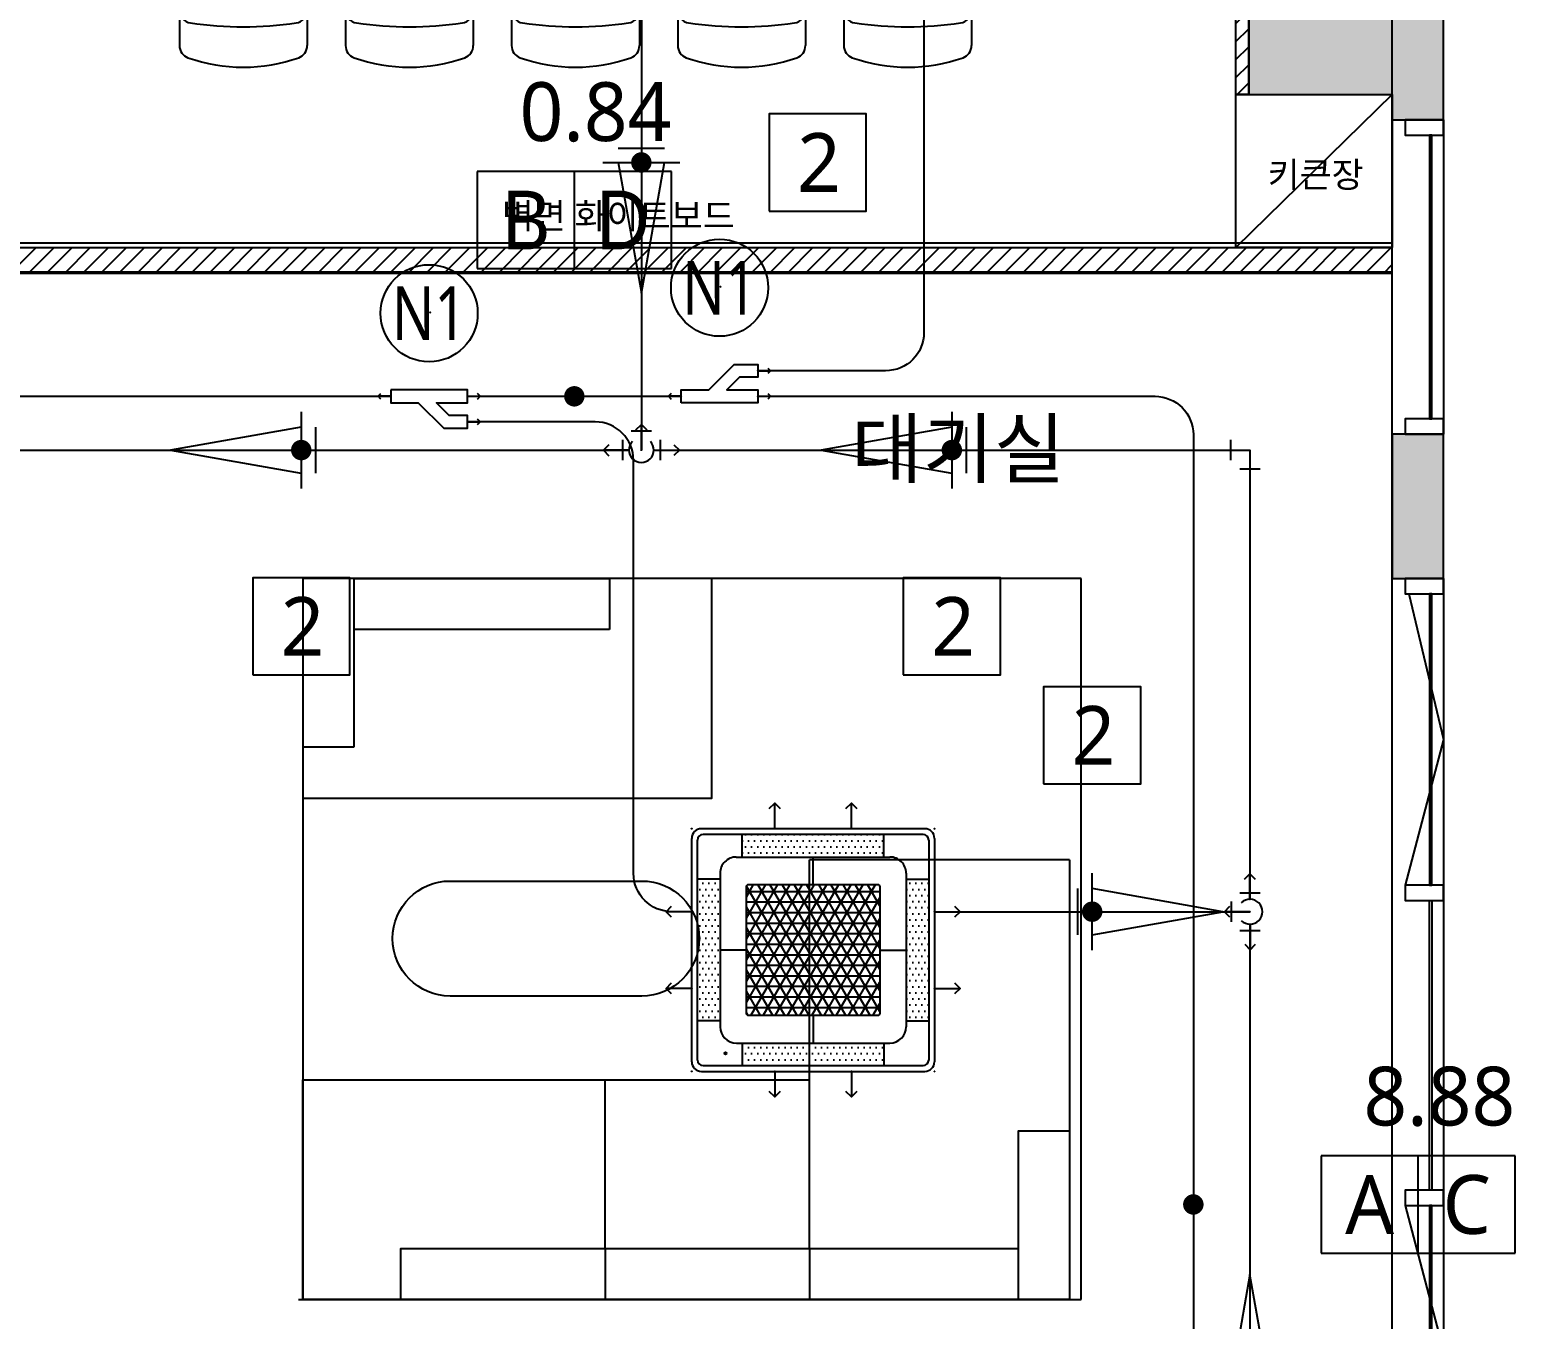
# Model space of a CAD drawing. Extents: x 11551484 to 2613213153046, y -2602833546311 to 14142.
# Drawn here: x 23029554 to 23035368, y -28525795 to -28520749 of the extents above; entities that cross this region are included whole.
import ezdxf
from ezdxf.enums import TextEntityAlignment as Align

# ---------------------------------------------------------------- set-up
doc = ezdxf.new("R2010")
doc.units = 0
doc.header["$LTSCALE"] = 1000
doc.header["$MEASUREMENT"] = 0
doc.header["$PDMODE"] = 35
doc.linetypes.add('DH-HID2', pattern=[1.2000000000000002, 0.8, -0.4])
doc.layers.get('0').update_dxf_attribs({"linetype": 'CONTINUOUS'})
for name, color, linetype in [('03-TEXT', 3, 'CONTINUOUS'), ('2CONTINUOUS', 2, 'CONTINUOUS'), ('3 가구-붙박이', 6, 'CONTINUOUS'), ('3.기호.계단선', 30, 'CONTINUOUS'), ('8.패턴선', 8, 'CONTINUOUS'), ('C-WIN', 4, 'CONTINUOUS'), ('DVM_DRAIN', 5, 'CONTINUOUS'), ('DVM_DRAIN_MARK', 7, 'CONTINUOUS'), ('DVM_INDOOR', 7, 'CONTINUOUS'), ('DVM_JOINT', 6, 'CONTINUOUS'), ('DVM_PIPE', 3, 'CONTINUOUS'), ('DVM_PIPE_MARK', 2, 'CONTINUOUS'), ('DVM_PIPE_MARK_LEN', 7, 'CONTINUOUS'), ('DVM_ROOM', 2, 'CONTINUOUS'), ('DVM_UNIT_BP', 7, 'CONTINUOUS'), ('DVM_UNIT_DP', 4, 'CONTINUOUS'), ('DVM_UNIT_LP', 3, 'CONTINUOUS'), ('FU-FURM', 251, 'DH-HID2'), ('PUB_HATCH', 8, 'CONTINUOUS'), ('wall', 3, 'CONTINUOUS')]:
    doc.layers.add(name, color=color, linetype=linetype)
doc.layers.add('DVM_PMAT_MARK', color=6, linetype='CONTINUOUS', lineweight=25)
doc.styles.add('DVM_DEFAULT', font='malgun.ttf')
doc.styles.add('맑은 고딕', font='malgun.ttf')
doc.linetypes.add('BATTING', pattern='A,0.00254,-2.54,[134,ltypeshp.shx,S=2.54,R=0,X=-2.54,Y=0],-5.08,[134,ltypeshp.shx,S=2.54,R=180,X=2.54,Y=0],-2.54', length=10.16254)

# ---------------------------------------------------------------- blocks, each defined once
blk = doc.blocks.new('flooor')
at = {"layer": '8.패턴선', "ltscale": 30}
h = blk.add_hatch(color=256, dxfattribs=at)
h.dxf.hatch_style = 1
h.paths.add_polyline_path([(11507656.7974163, -14172891.8045588), (11491856.7974163, -14172891.8045588), (11491856.7974163, -14188496.8045588), (11492056.79741629, -14188496.8045588), (11492056.7974163, -14187881.8045588), (11492216.7974163, -14187881.8045588), (11492216.7974163, -14187096.8045588), (11492056.7974163, -14187096.8045588), (11492056.7974163, -14177741.8045588), (11494956.7974163, -14177741.8045588), (11494956.7974163, -14177541.8045588), (11492056.7974163, -14177541.8045588), (11492056.7974163, -14173091.8045588), (11494756.7974163, -14173091.8045588), (11494756.79741629, -14176541.8045588), (11494956.79741629, -14176541.8045588), (11494956.7974163, -14173091.8045588), (11500056.79741629, -14173091.8045588), (11500056.7974163, -14176141.8045588), (11500256.7974163, -14176141.8045588), (11500256.79741629, -14173091.8045588), (11503456.79741629, -14173091.8045588), (11503456.7974163, -14176141.8045588), (11503656.7974163, -14176141.8045588), (11503656.7974163, -14175391.8045588), (11504256.7974163, -14175391.80455879), (11504256.7974163, -14175302.32121792), (11504246.7974163, -14175302.32121792), (11504246.7974163, -14175262.32121792), (11504256.7974163, -14175191.8045588), (11503656.79741629, -14175191.8045588), (11503656.7974163, -14173091.8045588), (11505856.7974163, -14173091.8045588), (11505856.7974163, -14175191.8045588), (11505256.7974163, -14175191.8045588), (11505256.7974163, -14175262.32121792), (11505266.7974163, -14175262.32121792), (11505266.7974163, -14175316.8045588), (11505256.7974163, -14175316.8045588), (11505256.7974163, -14175391.8045588), (11506056.79741629, -14175391.8045588), (11506056.7974163, -14174896.8045588), (11509204.79741629, -14174896.8045588), (11509204.79741629, -14174491.8045588), (11506056.7974163, -14174491.8045588), (11506056.7974163, -14173091.8045588), (11507656.7974163, -14173091.8045588)])
h.paths.add_polyline_path([(11499856.7974163, -14177741.8045588), (11504356.7974163, -14177741.8045588), (11504356.7974163, -14177541.8045588), (11499106.7974163, -14177541.8045588), (11499106.7974163, -14177566.8045588), (11499106.7974163, -14177716.8045588), (11499106.7974163, -14177741.8045588), (11499106.7974163, -14177991.8045588), (11499856.7974163, -14177991.8045588)], flags=17)
h.paths.add_polyline_path([(11506136.79741629, -14177541.8045588), (11505856.79741629, -14177541.8045588), (11505356.7974163, -14177541.8045588), (11505356.7974163, -14177741.8045588), (11505356.7974163, -14178051.8045588), (11506136.79741629, -14178051.8045588)], flags=17)
h.paths.add_polyline_path([(11512534.7974163, -14172891.8045588), (11511656.7974163, -14172891.8045588), (11511656.7974163, -14173091.8045588), (11511656.7974163, -14173691.8045588), (11512334.7974163, -14173691.8045588), (11512334.7974163, -14174491.8045588), (11511854.79741629, -14174491.8045588), (11511854.79741629, -14174791.8045588), (11512334.7974163, -14174791.8045588), (11512334.7974163, -14174791.8045588), (11512534.7974163, -14174791.8045588)])
h.paths.add_polyline_path([(11512534.7974163, -14175641.8045588), (11512384.79741628, -14175641.8045588), (11512334.7974163, -14175641.8045588), (11512334.79741629, -14176391.8045588), (11512534.7974163, -14176391.8045588)])
h.paths.add_polyline_path([(11512534.7974163, -14176941.8045588), (11512384.7974163, -14176941.8045588), (11512334.79741629, -14176941.8045588), (11512334.7974163, -14177100.8045588), (11511772.7974163, -14177100.8045588), (11511772.7974163, -14177941.8045588), (11512334.7974163, -14177941.8045588), (11512334.7974163, -14178041.8045588), (11512534.7974163, -14178041.8045588)])
h.paths.add_polyline_path([(11512534.7974163, -14179271.8045588), (11512384.7974163, -14179271.8045588), (11512334.7974163, -14179271.8045588), (11512334.7974163, -14179836.8045588), (11512534.7974163, -14179836.8045588)])
h.paths.add_polyline_path([(11512256.7974163, -14184446.8045588), (11511656.7974163, -14184446.8045588), (11511656.7974163, -14185146.8045588), (11512256.7974163, -14185146.8045588)])
h.paths.add_polyline_path([(11507213.7974163, -14187066.8045588), (11506733.7974163, -14187066.8045588), (11506733.7974163, -14187846.8045588), (11507213.7974163, -14187846.8045588)], flags=17)
h.paths.add_polyline_path([(11499706.7974163, -14186781.8045588), (11499221.7974163, -14186781.8045588), (11499221.7974163, -14187556.8045588), (11499706.7974163, -14187556.8045588)], flags=17)
at = {"ltscale": 30}
for points in [[(11512398.7974163, -14179896.8045588), (11512534.7974163, -14180466.8045588), (11512384.7974163, -14181036.8045588)], [(11512384.7974163, -14182289.8045588), (11512534.7974163, -14182859.8045588), (11512384.7974163, -14183429.8045588)]]:
    blk.add_lwpolyline(points, dxfattribs=at)
at = {"layer": '2CONTINUOUS', "ltscale": 30}
for p, q in [((11512534.7974163, -14178041.8045588), (11512534.7974163, -14176941.8045588)), ((11511772.7974163, -14177941.8045588), (11511772.7974163, -14177100.8045588)), ((11511772.7974163, -14177941.8045588), (11512334.7974163, -14177941.8045588)), ((11512334.7974163, -14178041.8045588), (11512334.7974163, -14177941.8045588)), ((11512334.7974163, -14178041.8045588), (11512534.7974163, -14178041.8045588))]:
    blk.add_line(p, q, dxfattribs=at)
blk.add_lwpolyline([(11512534.7974163, -14179271.8045588), (11512334.7974163, -14179271.8045588), (11512334.7974163, -14179836.8045588), (11512534.7974163, -14179836.8045588)], close=True, dxfattribs=at)
at = {"layer": 'C-WIN', "ltscale": 30}
for p, q in [((11512334.7974163, -14179271.8045588), (11512334.7974163, -14178041.8045588)), ((11512534.7974163, -14178041.8045588), (11512534.7974163, -14179271.8045588)), ((11512334.7974163, -14185255.38320256), (11512334.7974163, -14179836.8045588)), ((11512534.7974163, -14179836.8045588), (11512534.7974163, -14185338.22591504))]:
    blk.add_line(p, q, dxfattribs=at)
for points in [[(11512534.7974163, -14178101.8045588), (11512534.7974163, -14178041.8045588), (11512384.7974163, -14178041.8045588), (11512384.7974163, -14178101.8045588)], [(11512479.7974163, -14179211.8045588), (11512489.79741629, -14179211.8045588), (11512489.79741629, -14178101.8045588), (11512479.7974163, -14178101.8045588)], [(11512534.7974163, -14179271.8045588), (11512534.7974163, -14179211.8045588), (11512384.7974163, -14179211.8045588), (11512384.7974163, -14179271.8045588)], [(11512534.7974163, -14179896.8045588), (11512534.7974163, -14179836.8045588), (11512384.7974163, -14179836.8045588), (11512384.7974163, -14179896.8045588)], [(11512479.79741632, -14181036.8045588), (11512489.79741631, -14181036.8045588), (11512489.79741631, -14179896.8045588), (11512479.79741632, -14179896.8045588)], [(11512534.7974163, -14181096.8045588), (11512534.7974163, -14181036.8045588), (11512384.7974163, -14181036.8045588), (11512384.7974163, -14181096.8045588)], [(11512479.79741632, -14181096.8045588), (11512489.79741631, -14181096.8045588), (11512489.79741631, -14182229.8045588), (11512479.79741632, -14182229.8045588)], [(11512534.7974163, -14182289.8045588), (11512534.7974163, -14182229.8045588), (11512384.7974163, -14182229.8045588), (11512384.7974163, -14182289.8045588)], [(11512479.79741632, -14183429.8045588), (11512489.79741631, -14183429.8045588), (11512489.79741631, -14182289.8045588), (11512479.79741632, -14182289.8045588)]]:
    blk.add_lwpolyline(points, close=True, dxfattribs=at)
blk = doc.blocks.new('sadfdfd')
at = {"layer": 'PUB_HATCH'}
for p, q in [((11465892.1180581, -14222785.02035617), (11465892.1180581, -14222352.41054059)), ((11466392.11805861, -14222785.02035617), (11466392.11805861, -14222352.41054059)), ((11466542.1180581, -14222785.02035617), (11466542.1180581, -14222352.41054059)), ((11467042.11805861, -14222785.02035617), (11467042.11805861, -14222352.41054059)), ((11467192.1180581, -14222785.02035617), (11467192.1180581, -14222352.41054059)), ((11467692.11805861, -14222785.02035617), (11467692.11805861, -14222352.41054059)), ((11467842.11805861, -14222785.02035617), (11467842.11805861, -14222352.41054059)), ((11468342.11805912, -14222785.02035617), (11468342.11805912, -14222352.41054059)), ((11468492.1180581, -14222785.02035617), (11468492.1180581, -14222352.41054059)), ((11468992.11805861, -14222785.02035617), (11468992.11805861, -14222352.41054059)), ((11465842.1180581, -14222748.84596582), (11465842.1180581, -14222490.67103066)), ((11465892.1180581, -14222490.67103066), (11465842.1180581, -14222490.67103066)), ((11465892.1180581, -14222490.67103066), (11465842.1180581, -14222490.67103066)), ((11465892.1180581, -14222504.85851016), (11465869.98809329, -14222504.85851016)), ((11465869.98809329, -14222504.85851016), (11465869.98809329, -14222653.2366196)), ((11465892.1180581, -14222504.85851016), (11465869.98809329, -14222504.85851016)), ((11466392.11805856, -14222785.02035617), (11466392.11805856, -14222490.67103066)), ((11466392.11805856, -14222490.67103066), (11466442.11805861, -14222490.67103066)), ((11466392.11805856, -14222504.85851016), (11466416.56834508, -14222504.85851016)), ((11466416.56834508, -14222504.85851016), (11466416.56834508, -14222653.23661959)), ((11466442.11805861, -14222748.84596582), (11466442.11805861, -14222490.67103066)), ((11466492.1180581, -14222748.84596582), (11466492.1180581, -14222490.67103066)), ((11466542.1180581, -14222490.67103066), (11466492.1180581, -14222490.67103066)), ((11466542.1180581, -14222490.67103066), (11466492.1180581, -14222490.67103066)), ((11466542.1180581, -14222504.85851016), (11466519.98809329, -14222504.85851016)), ((11466519.98809329, -14222504.85851016), (11466519.98809329, -14222653.2366196)), ((11466542.1180581, -14222504.85851016), (11466519.98809329, -14222504.85851016)), ((11467042.11805856, -14222785.02035617), (11467042.11805856, -14222490.67103066)), ((11467042.11805856, -14222490.67103066), (11467092.11805861, -14222490.67103066)), ((11467042.11805856, -14222504.85851016), (11467066.56834508, -14222504.85851016)), ((11467066.56834508, -14222504.85851016), (11467066.56834508, -14222653.23661959)), ((11467092.11805861, -14222748.84596582), (11467092.11805861, -14222490.67103066)), ((11467142.1180581, -14222748.84596582), (11467142.1180581, -14222490.67103066)), ((11467192.1180581, -14222490.67103066), (11467142.1180581, -14222490.67103066)), ((11467192.1180581, -14222490.67103066), (11467142.1180581, -14222490.67103066)), ((11467192.1180581, -14222504.85851016), (11467169.98809329, -14222504.85851016)), ((11467169.98809329, -14222504.85851016), (11467169.98809329, -14222653.2366196)), ((11467192.1180581, -14222504.85851016), (11467169.98809329, -14222504.85851016)), ((11467692.11805856, -14222785.02035617), (11467692.11805856, -14222490.67103066)), ((11467692.11805856, -14222490.67103066), (11467742.11805861, -14222490.67103066)), ((11467692.11805856, -14222504.85851016), (11467716.56834508, -14222504.85851016)), ((11467716.56834508, -14222504.85851016), (11467716.56834508, -14222653.23661959)), ((11467742.11805861, -14222748.84596582), (11467742.11805861, -14222490.67103066)), ((11467792.11805861, -14222748.84596582), (11467792.11805861, -14222490.67103066)), ((11467842.11805861, -14222490.67103066), (11467792.11805861, -14222490.67103066)), ((11467842.11805861, -14222490.67103066), (11467792.11805861, -14222490.67103066)), ((11467842.11805861, -14222504.85851016), (11467819.9880938, -14222504.85851016)), ((11467819.9880938, -14222504.85851016), (11467819.9880938, -14222653.2366196)), ((11467842.11805861, -14222504.85851016), (11467819.9880938, -14222504.85851016)), ((11468342.11805907, -14222785.02035617), (11468342.11805907, -14222490.67103066)), ((11468342.11805907, -14222490.67103066), (11468392.11805912, -14222490.67103066)), ((11468342.11805907, -14222504.85851016), (11468366.56834559, -14222504.85851016)), ((11468366.56834559, -14222504.85851016), (11468366.56834559, -14222653.23661959)), ((11468392.11805912, -14222748.84596582), (11468392.11805912, -14222490.67103066)), ((11468442.1180581, -14222748.84596582), (11468442.1180581, -14222490.67103066)), ((11468492.1180581, -14222490.67103066), (11468442.1180581, -14222490.67103066)), ((11468492.1180581, -14222490.67103066), (11468442.1180581, -14222490.67103066)), ((11468492.1180581, -14222504.85851016), (11468469.98809329, -14222504.85851016)), ((11468469.98809329, -14222504.85851016), (11468469.98809329, -14222653.2366196)), ((11468492.1180581, -14222504.85851016), (11468469.98809329, -14222504.85851016)), ((11468992.11805856, -14222785.02035617), (11468992.11805856, -14222490.67103066)), ((11468992.11805856, -14222490.67103066), (11469042.11805861, -14222490.67103066)), ((11468992.11805856, -14222504.85851016), (11469016.56834508, -14222504.85851016)), ((11469016.56834508, -14222504.85851016), (11469016.56834508, -14222653.23661959)), ((11469042.11805861, -14222748.84596582), (11469042.11805861, -14222490.67103066)), ((11465869.98809329, -14222653.2366196), (11465892.1180581, -14222653.2366196)), ((11466416.56834508, -14222653.23661959), (11466392.11805856, -14222653.23661959)), ((11466519.98809329, -14222653.2366196), (11466542.1180581, -14222653.2366196)), ((11467066.56834508, -14222653.23661959), (11467042.11805856, -14222653.23661959)), ((11467169.98809329, -14222653.2366196), (11467192.1180581, -14222653.2366196)), ((11467716.56834508, -14222653.23661959), (11467692.11805856, -14222653.23661959)), ((11467819.9880938, -14222653.2366196), (11467842.11805861, -14222653.2366196)), ((11468366.56834559, -14222653.23661959), (11468342.11805907, -14222653.23661959)), ((11468469.98809329, -14222653.2366196), (11468492.1180581, -14222653.2366196)), ((11469016.56834508, -14222653.23661959), (11468992.11805856, -14222653.23661959)), ((11465842.1180581, -14222748.84596582), (11465892.1180581, -14222748.84596582)), ((11465857.1180579, -14222748.84596582), (11465857.1180579, -14222785.02035617)), ((11465877.11805805, -14222748.84596582), (11465877.11805805, -14222785.02035617)), ((11466442.11805861, -14222748.84596582), (11466392.11805856, -14222748.84596582)), ((11466407.11805859, -14222748.84596582), (11466407.11805858, -14222785.02035617)), ((11466427.1180586, -14222748.84596582), (11466427.1180586, -14222785.02035617)), ((11466492.1180581, -14222748.84596582), (11466542.1180581, -14222748.84596582)), ((11466507.1180579, -14222748.84596582), (11466507.1180579, -14222785.02035617)), ((11466527.11805805, -14222748.84596582), (11466527.11805805, -14222785.02035617)), ((11467092.11805861, -14222748.84596582), (11467042.11805856, -14222748.84596582)), ((11467057.11805859, -14222748.84596582), (11467057.11805858, -14222785.02035617)), ((11467077.1180586, -14222748.84596582), (11467077.1180586, -14222785.02035617)), ((11467142.1180581, -14222748.84596582), (11467192.1180581, -14222748.84596582)), ((11467157.1180579, -14222748.84596582), (11467157.1180579, -14222785.02035617)), ((11467177.11805805, -14222748.84596582), (11467177.11805805, -14222785.02035617)), ((11467742.11805861, -14222748.84596582), (11467692.11805856, -14222748.84596582)), ((11467707.11805859, -14222748.84596582), (11467707.11805858, -14222785.02035617)), ((11467727.1180586, -14222748.84596582), (11467727.1180586, -14222785.02035617)), ((11467792.11805861, -14222748.84596582), (11467842.11805861, -14222748.84596582)), ((11467807.11805841, -14222748.84596582), (11467807.11805841, -14222785.02035617)), ((11467827.11805856, -14222748.84596582), (11467827.11805856, -14222785.02035617)), ((11468392.11805912, -14222748.84596582), (11468342.11805907, -14222748.84596582)), ((11468357.11805909, -14222748.84596582), (11468357.11805909, -14222785.02035617)), ((11468377.1180591, -14222748.84596582), (11468377.1180591, -14222785.02035617)), ((11468442.1180581, -14222748.84596582), (11468492.1180581, -14222748.84596582)), ((11468457.1180579, -14222748.84596582), (11468457.1180579, -14222785.02035617)), ((11468477.11805805, -14222748.84596582), (11468477.11805805, -14222785.02035617)), ((11469042.11805861, -14222748.84596582), (11468992.11805856, -14222748.84596582)), ((11469007.11805859, -14222748.84596582), (11469007.11805858, -14222785.02035617)), ((11469027.1180586, -14222748.84596582), (11469027.1180586, -14222785.02035617)), ((11465857.1180579, -14223621.19474652), (11465857.1180579, -14223585.02035617)), ((11465877.11805805, -14223621.19474652), (11465877.11805805, -14223585.02035617)), ((11465892.1180581, -14223585.02035617), (11465892.1180581, -14224017.63017175)), ((11466392.11805856, -14223585.02035617), (11466392.11805856, -14223879.36968168)), ((11466392.11805861, -14223585.02035617), (11466392.11805861, -14224017.63017175)), ((11466407.11805859, -14223621.19474652), (11466407.11805858, -14223585.02035617)), ((11466427.1180586, -14223621.19474652), (11466427.1180586, -14223585.02035617)), ((11466507.1180579, -14223621.19474652), (11466507.1180579, -14223585.02035617)), ((11466527.11805805, -14223621.19474652), (11466527.11805805, -14223585.02035617)), ((11466542.1180581, -14223585.02035617), (11466542.1180581, -14224017.63017175)), ((11467042.11805856, -14223585.02035617), (11467042.11805856, -14223879.36968168)), ((11467042.11805861, -14223585.02035617), (11467042.11805861, -14224017.63017175)), ((11467057.11805859, -14223621.19474652), (11467057.11805858, -14223585.02035617)), ((11467077.1180586, -14223621.19474652), (11467077.1180586, -14223585.02035617)), ((11467157.1180579, -14223621.19474652), (11467157.1180579, -14223585.02035617)), ((11467177.11805805, -14223621.19474652), (11467177.11805805, -14223585.02035617)), ((11467192.1180581, -14223585.02035617), (11467192.1180581, -14224017.63017175)), ((11467692.11805856, -14223585.02035617), (11467692.11805856, -14223879.36968168)), ((11467692.11805861, -14223585.02035617), (11467692.11805861, -14224017.63017175)), ((11467707.11805859, -14223621.19474652), (11467707.11805858, -14223585.02035617)), ((11467727.1180586, -14223621.19474652), (11467727.1180586, -14223585.02035617)), ((11467807.11805841, -14223621.19474652), (11467807.11805841, -14223585.02035617)), ((11467827.11805856, -14223621.19474652), (11467827.11805856, -14223585.02035617)), ((11467842.11805861, -14223585.02035617), (11467842.11805861, -14224017.63017175)), ((11468342.11805907, -14223585.02035617), (11468342.11805907, -14223879.36968168)), ((11468342.11805912, -14223585.02035617), (11468342.11805912, -14224017.63017175)), ((11468357.11805909, -14223621.19474652), (11468357.11805909, -14223585.02035617)), ((11468377.1180591, -14223621.19474652), (11468377.1180591, -14223585.02035617)), ((11468457.1180579, -14223621.19474652), (11468457.1180579, -14223585.02035617)), ((11468477.11805805, -14223621.19474652), (11468477.11805805, -14223585.02035617)), ((11468492.1180581, -14223585.02035617), (11468492.1180581, -14224017.63017175)), ((11468992.11805856, -14223585.02035617), (11468992.11805856, -14223879.36968168)), ((11468992.11805861, -14223585.02035617), (11468992.11805861, -14224017.63017175)), ((11469007.11805859, -14223621.19474652), (11469007.11805858, -14223585.02035617)), ((11469027.1180586, -14223621.19474652), (11469027.1180586, -14223585.02035617)), ((11465842.1180581, -14223621.19474652), (11465842.1180581, -14223879.36968168)), ((11465842.1180581, -14223621.19474652), (11465892.1180581, -14223621.19474652)), ((11466442.11805861, -14223621.19474652), (11466392.11805856, -14223621.19474652)), ((11466442.11805861, -14223621.19474652), (11466442.11805861, -14223879.36968168)), ((11466492.1180581, -14223621.19474652), (11466492.1180581, -14223879.36968168)), ((11466492.1180581, -14223621.19474652), (11466542.1180581, -14223621.19474652)), ((11467092.11805861, -14223621.19474652), (11467042.11805856, -14223621.19474652)), ((11467092.11805861, -14223621.19474652), (11467092.11805861, -14223879.36968168)), ((11467142.1180581, -14223621.19474652), (11467142.1180581, -14223879.36968168)), ((11467142.1180581, -14223621.19474652), (11467192.1180581, -14223621.19474652)), ((11467742.11805861, -14223621.19474652), (11467692.11805856, -14223621.19474652)), ((11467742.11805861, -14223621.19474652), (11467742.11805861, -14223879.36968168)), ((11467792.11805861, -14223621.19474652), (11467792.11805861, -14223879.36968168)), ((11467792.11805861, -14223621.19474652), (11467842.11805861, -14223621.19474652)), ((11468392.11805912, -14223621.19474652), (11468342.11805907, -14223621.19474652)), ((11468392.11805912, -14223621.19474652), (11468392.11805912, -14223879.36968168)), ((11468442.1180581, -14223621.19474652), (11468442.1180581, -14223879.36968168)), ((11468442.1180581, -14223621.19474652), (11468492.1180581, -14223621.19474652)), ((11469042.11805861, -14223621.19474652), (11468992.11805856, -14223621.19474652)), ((11469042.11805861, -14223621.19474652), (11469042.11805861, -14223879.36968168)), ((11465869.98809329, -14223716.80409275), (11465892.1180581, -14223716.80409275)), ((11465869.98809329, -14223865.18220219), (11465869.98809329, -14223716.80409275)), ((11466416.56834508, -14223716.80409275), (11466392.11805856, -14223716.80409275)), ((11466416.56834508, -14223865.18220219), (11466416.56834508, -14223716.80409275)), ((11466519.98809329, -14223716.80409275), (11466542.1180581, -14223716.80409275)), ((11466519.98809329, -14223865.18220219), (11466519.98809329, -14223716.80409275)), ((11467066.56834508, -14223716.80409275), (11467042.11805856, -14223716.80409275)), ((11467066.56834508, -14223865.18220219), (11467066.56834508, -14223716.80409275)), ((11467169.98809329, -14223716.80409275), (11467192.1180581, -14223716.80409275)), ((11467169.98809329, -14223865.18220219), (11467169.98809329, -14223716.80409275)), ((11467716.56834508, -14223716.80409275), (11467692.11805856, -14223716.80409275)), ((11467716.56834508, -14223865.18220219), (11467716.56834508, -14223716.80409275)), ((11467819.9880938, -14223716.80409275), (11467842.11805861, -14223716.80409275)), ((11467819.9880938, -14223865.18220219), (11467819.9880938, -14223716.80409275)), ((11468366.56834559, -14223716.80409275), (11468342.11805907, -14223716.80409275)), ((11468366.56834559, -14223865.18220219), (11468366.56834559, -14223716.80409275)), ((11468469.98809329, -14223716.80409275), (11468492.1180581, -14223716.80409275)), ((11468469.98809329, -14223865.18220219), (11468469.98809329, -14223716.80409275)), ((11469016.56834508, -14223716.80409275), (11468992.11805856, -14223716.80409275)), ((11469016.56834508, -14223865.18220219), (11469016.56834508, -14223716.80409275)), ((11465892.1180581, -14223865.18220219), (11465869.98809329, -14223865.18220219)), ((11465892.1180581, -14223865.18220219), (11465869.98809329, -14223865.18220219)), ((11466392.11805856, -14223865.18220219), (11466416.56834508, -14223865.18220219)), ((11466542.1180581, -14223865.18220219), (11466519.98809329, -14223865.18220219)), ((11466542.1180581, -14223865.18220219), (11466519.98809329, -14223865.18220219)), ((11467042.11805856, -14223865.18220219), (11467066.56834508, -14223865.18220219)), ((11467192.1180581, -14223865.18220219), (11467169.98809329, -14223865.18220219)), ((11467192.1180581, -14223865.18220219), (11467169.98809329, -14223865.18220219)), ((11467692.11805856, -14223865.18220219), (11467716.56834508, -14223865.18220219)), ((11467842.11805861, -14223865.18220219), (11467819.9880938, -14223865.18220219)), ((11467842.11805861, -14223865.18220219), (11467819.9880938, -14223865.18220219)), ((11468342.11805907, -14223865.18220219), (11468366.56834559, -14223865.18220219)), ((11468492.1180581, -14223865.18220219), (11468469.98809329, -14223865.18220219)), ((11468492.1180581, -14223865.18220219), (11468469.98809329, -14223865.18220219)), ((11468992.11805856, -14223865.18220219), (11469016.56834508, -14223865.18220219)), ((11465892.1180581, -14223879.36968168), (11465842.1180581, -14223879.36968168)), ((11465892.1180581, -14223879.36968168), (11465842.1180581, -14223879.36968168)), ((11466392.11805856, -14223879.36968168), (11466442.11805861, -14223879.36968168)), ((11466542.1180581, -14223879.36968168), (11466492.1180581, -14223879.36968168)), ((11466542.1180581, -14223879.36968168), (11466492.1180581, -14223879.36968168)), ((11467042.11805856, -14223879.36968168), (11467092.11805861, -14223879.36968168)), ((11467192.1180581, -14223879.36968168), (11467142.1180581, -14223879.36968168)), ((11467192.1180581, -14223879.36968168), (11467142.1180581, -14223879.36968168)), ((11467692.11805856, -14223879.36968168), (11467742.11805861, -14223879.36968168)), ((11467842.11805861, -14223879.36968168), (11467792.11805861, -14223879.36968168)), ((11467842.11805861, -14223879.36968168), (11467792.11805861, -14223879.36968168)), ((11468342.11805907, -14223879.36968168), (11468392.11805912, -14223879.36968168)), ((11468492.1180581, -14223879.36968168), (11468442.1180581, -14223879.36968168)), ((11468492.1180581, -14223879.36968168), (11468442.1180581, -14223879.36968168)), ((11468992.11805856, -14223879.36968168), (11469042.11805861, -14223879.36968168))]:
    blk.add_line(p, q, dxfattribs=at)
blk.add_lwpolyline([(11469132.31922884, -14222785.02035617), (11465757.31922884, -14222785.02035617), (11465757.31922884, -14223585.02035617), (11469132.31922884, -14223585.02035617)], close=True, dxfattribs=at)
for centre, radius, start, end in [((11465942.1180581, -14222352.41054059), 50.00000000004184, 109.4712206586598, 180), ((11466142.11805836, -14222918.09596599), 650.0000006642985, 70.52877938435935, 109.4712206156406), ((11466342.11805851, -14222352.41054059), 50.000000124449, 0, 70.52877938510656), ((11466592.1180581, -14222352.41054059), 50.00000000004184, 109.4712206586598, 180), ((11466792.11805836, -14222918.09596599), 650.0000006642985, 70.52877938435935, 109.4712206156406), ((11466992.11805851, -14222352.41054059), 50.000000124449, 0, 70.52877938510656), ((11467242.1180581, -14222352.41054059), 50.00000000004184, 109.4712206586598, 180), ((11467442.11805836, -14222918.09596599), 650.0000006642985, 70.52877938435935, 109.4712206156406), ((11467642.11805851, -14222352.41054059), 50.000000124449, 0, 70.52877938510656), ((11467892.11805861, -14222352.41054059), 50.00000000004184, 109.4712206586598, 180), ((11468092.11805887, -14222918.09596599), 650.0000006642985, 70.52877938435935, 109.4712206156406), ((11468292.11805902, -14222352.41054059), 50.000000124449, 0, 70.52877938510656), ((11468542.1180581, -14222352.41054059), 50.00000000004184, 109.4712206586598, 180), ((11468742.11805836, -14222918.09596599), 650.0000006642985, 70.52877938435935, 109.4712206156406), ((11468942.11805851, -14222352.41054059), 50.000000124449, 0, 70.52877938510656), ((11465942.1180581, -14222490.67103066), 50.00000000004184, 98.29868402328292, 180), ((11466142.11805836, -14223861.84165663), 1435.679936179952, 81.70131586897024, 98.29868413102976), ((11466342.11805851, -14222490.67103066), 49.99999997605968, 0, 81.70131586917563), ((11466592.1180581, -14222490.67103066), 50.00000000004184, 98.29868402328292, 180), ((11466792.11805836, -14223861.84165663), 1435.679936179952, 81.70131586897024, 98.29868413102976), ((11466992.11805851, -14222490.67103066), 49.99999997605968, 0, 81.70131586917563), ((11467242.1180581, -14222490.67103066), 50.00000000004184, 98.29868402328292, 180), ((11467442.11805836, -14223861.84165663), 1435.679936179952, 81.70131586897024, 98.29868413102976), ((11467642.11805851, -14222490.67103066), 49.99999997605968, 0, 81.70131586917563), ((11467892.11805861, -14222490.67103066), 50.00000000004184, 98.29868402328292, 180), ((11468092.11805887, -14223861.84165663), 1435.679936179952, 81.70131586897024, 98.29868413102976), ((11468292.11805902, -14222490.67103066), 49.99999997605968, 0, 81.70131586917563), ((11468542.1180581, -14222490.67103066), 50.00000000004184, 98.29868402328292, 180), ((11468742.11805836, -14223861.84165663), 1435.679936179952, 81.70131586897024, 98.29868413102976), ((11468942.11805851, -14222490.67103066), 49.99999997605968, 0, 81.70131586917563), ((11465942.1180581, -14223879.36968168), 50.00000000004184, 180, 261.7013159770252), ((11466142.11805836, -14222508.19905571), 1435.679936179952, 261.7013158689702, 278.2986841310297), ((11466342.11805851, -14223879.36968168), 49.99999997605968, 278.2986841305163, 0), ((11466592.1180581, -14223879.36968168), 50.00000000004184, 180, 261.7013159770252), ((11466792.11805836, -14222508.19905571), 1435.679936179952, 261.7013158689702, 278.2986841310297), ((11466992.11805851, -14223879.36968168), 49.99999997605968, 278.2986841305163, 0), ((11467242.1180581, -14223879.36968168), 50.00000000004184, 180, 261.7013159770252), ((11467442.11805836, -14222508.19905571), 1435.679936179952, 261.7013158689702, 278.2986841310297), ((11467642.11805851, -14223879.36968168), 49.99999997605968, 278.2986841305163, 0), ((11467892.11805861, -14223879.36968168), 50.00000000004184, 180, 261.7013159767171), ((11468092.11805887, -14222508.19905571), 1435.679936179952, 261.7013158689702, 278.2986841310297), ((11468292.11805902, -14223879.36968168), 49.99999997605968, 278.2986841308244, 0), ((11468542.1180581, -14223879.36968168), 50.00000000004184, 180, 261.7013159770252), ((11468742.11805836, -14222508.19905571), 1435.679936179952, 261.7013158689702, 278.2986841310297), ((11468942.11805851, -14223879.36968168), 49.99999997605968, 278.2986841305163, 0), ((11465942.1180581, -14224017.63017175), 50.00000000004184, 180, 250.5287793413402), ((11466342.11805851, -14224017.63017175), 50.000000124449, 289.4712206148934, 0), ((11466592.1180581, -14224017.63017175), 50.00000000004184, 180, 250.5287793413402), ((11466992.11805851, -14224017.63017175), 50.000000124449, 289.4712206148934, 0), ((11467242.1180581, -14224017.63017175), 50.00000000004184, 180, 250.5287793413402), ((11467642.11805851, -14224017.63017175), 50.000000124449, 289.4712206148934, 0), ((11467892.11805861, -14224017.63017175), 50.00000000004184, 180, 250.5287793413402), ((11468292.11805902, -14224017.63017175), 50.000000124449, 289.4712206148934, 0), ((11468542.1180581, -14224017.63017175), 50.00000000004184, 180, 250.5287793413402), ((11468942.11805851, -14224017.63017175), 50.000000124449, 289.4712206148934, 0), ((11466142.11805836, -14223451.94474635), 650.0000006642985, 250.5287793843594, 289.4712206156406), ((11466792.11805836, -14223451.94474635), 650.0000006642985, 250.5287793843594, 289.4712206156406), ((11467442.11805836, -14223451.94474635), 650.0000006642985, 250.5287793843594, 289.4712206156406), ((11468092.11805887, -14223451.94474635), 650.0000006642985, 250.5287793843594, 289.4712206156406), ((11468742.11805836, -14223451.94474635), 650.0000006642985, 250.5287793843594, 289.4712206156406)]:
    blk.add_arc(centre, radius, start, end, dxfattribs=at)
blk = doc.blocks.new('DVM_BACKGROUND')
at = {"layer": 'wall', "ltscale": 10}
h = blk.add_hatch(dxfattribs=at)
h.set_pattern_fill('_USER', color=256, scale=50, angle=45, pattern_type=0)
h.set_pattern_definition([(45, (-34694.73136349209, 110.657652541995), (-35.35533905932738, 35.35533905932738), [])])
h.paths.add_polyline_path([(11502567.33441697, -14246417.74242181), (11502617.33441697, -14246417.74242181), (11502617.33441697, -14248372.45241183), (11502567.33441697, -14248372.45241183)])
h = blk.add_hatch(dxfattribs=at)
h.set_pattern_fill('_USER', color=256, scale=50, angle=45, pattern_type=0)
h.set_pattern_definition([(45, (-34694.73136349209, 110.6576521303505), (-35.35533905932738, 35.35533905932738), [])])
h.paths.add_polyline_path([(11496901.33441697, -14249072.45241224), (11503179.33441697, -14249072.45241224), (11503179.33441697, -14248972.45241224), (11497001.33441697, -14248972.45241224), (11497001.33441697, -14247972.45241224), (11496901.33441697, -14247972.45241224), (11496901.33441697, -14248372.45241224)])
at = {"layer": '3 가구-붙박이', "ltscale": 30}
blk.add_line((11503179.33441697, -14248372.45241224), (11502567.33441697, -14248972.45241224), dxfattribs=at)
blk.add_lwpolyline([(11502567.33441697, -14248372.45241183), (11503179.33441697, -14248372.45241183), (11503179.33441697, -14248972.45241224), (11502567.33441697, -14248972.45241224)], close=True, dxfattribs=at)
at = {"layer": '3.기호.계단선', "linetype": 'BATTING', "ltscale": 10}
for p, q in [((11499115.78517096, -14250266.57130683), (11498915.78517096, -14250266.57130683)), ((11499115.78517096, -14250926.57130683), (11499115.78517096, -14250266.57130683)), ((11499115.78517096, -14250266.57130683), (11500115.78517096, -14250266.57130683)), ((11499115.78517096, -14250466.57130683), (11499115.78517096, -14250266.57130683)), ((11500115.78517096, -14250266.57130683), (11500115.78517096, -14250466.57130683)), ((11500115.78517096, -14250466.57130683), (11499115.78517096, -14250466.57130683)), ((11498915.78517096, -14250926.57130683), (11499115.78517096, -14250926.57130683)), ((11500898.78517096, -14252888.57130684), (11500898.78517096, -14251368.57130684)), ((11501915.78517096, -14251368.57130684), (11500898.78517096, -14251368.57130684)), ((11500098.78517096, -14252888.57130684), (11500098.78517096, -14252228.57130684))]:
    blk.add_line(p, q, dxfattribs=at)
blk.add_lwpolyline([(11498915.78517096, -14251126.57130683), (11500515.78517096, -14251126.57130683), (11500515.78517096, -14250266.57130683), (11498915.78517096, -14250266.57130683)], close=True, dxfattribs=at)
for points in [[(11501915.78517096, -14251368.57130684), (11501915.78517096, -14253088.57130684), (11498915.78517096, -14253088.57130684), (11498915.78517096, -14252228.57130684), (11500898.78517096, -14252228.57130684)], [(11501915.78517096, -14253088.57130684), (11501715.78517096, -14253088.57130684), (11501715.78517096, -14252428.57130684), (11501915.78517096, -14252428.57130684), (11501915.78517096, -14253088.57130684)], [(11498898.78517096, -14253088.57130684), (11499298.78517096, -14253088.57130684), (11499298.78517096, -14252888.57130684), (11500098.78517096, -14252888.57130684), (11500098.78517096, -14253088.57130684), (11499298.78517096, -14253088.57130684)], [(11500098.78517096, -14252888.57130684), (11500898.78517096, -14252888.57130684), (11500898.78517096, -14253088.57130684)], [(11500898.78517096, -14252888.57130684), (11501715.78517096, -14252888.57130684)]]:
    blk.add_lwpolyline(points, dxfattribs=at)
blk.add_lwpolyline([(11499491.96483679, -14251451.09868135), (11500241.96483679, -14251451.09868135, -0.414213562373095), (11500466.96483679, -14251676.09868135), (11500466.96483679, -14251676.09868135, -0.414213562373095), (11500241.96483679, -14251901.09868135), (11499491.96483679, -14251901.09868135, -0.414213562373095), (11499266.96483679, -14251676.09868135), (11499266.96483679, -14251676.09868135, -0.414213562373095)], format="xyb", close=True, dxfattribs=at)
at = {"layer": 'FU-FURM', "ltscale": 5}
blk.add_lwpolyline([(11498915.78517096, -14253088.57130684), (11501961.78517096, -14253088.57130684), (11501961.78517096, -14250266.57130683), (11498915.78517096, -14250266.57130683)], close=True, dxfattribs=at)
at = {"layer": 'wall', "ltscale": 10}
for p, q in [((11497001.33441697, -14248972.45241224), (11503179.33441697, -14248972.45241224)), ((11496901.33441697, -14249072.45241224), (11503179.33441697, -14249072.45241224)), ((11503229.33441697, -14251527.45241225), (11503229.33441697, -14251527.45241225))]:
    blk.add_line(p, q, dxfattribs=at)
blk.add_lwpolyline([(11502567.33441697, -14246417.74242181), (11502617.33441697, -14246417.74242181), (11502617.33441697, -14248372.45241183), (11502567.33441697, -14248372.45241183)], close=True, dxfattribs=at)
blk.add_blockref('flooor', (-9155.462999323383, -70430.64785344526))
blk.add_blockref('sadfdfd', (32540.53651063517, -24164.25072033517), dxfattribs=at)
at = {"layer": '03-TEXT', "color": 7, "style": '맑은 고딕'}
for s, p in [('키큰장', (11502690.85856137, -14248636.7267491)), ('벽면 화이트보드', (11499693.92123358, -14248798.40511036))]:
    blk.add_text(s, height=100, dxfattribs=at).set_placement(p, align=Align.TOP_LEFT)
at = {"layer": '03-TEXT', "style": '맑은 고딕'}
blk.add_text('대기실', height=222.2222222222222, dxfattribs=at).set_placement((11501062.44602494, -14249648.18679127), align=Align.TOP_LEFT)
blk = doc.blocks.new('DVM_DP_VEC')
at = {"layer": 'DVM_UNIT_DP', "color": 0}
blk.add_line((0, 0), (100, 0), dxfattribs=at)
blk.add_lwpolyline([(78.78679656440357, 21.21320343559637), (100, 0), (78.78679656440357, -21.21320343559637)], dxfattribs=at)
blk.add_point((0, 0), dxfattribs=at)
blk = doc.blocks.new('DVM_LP_VEC')
at = {"layer": 'DVM_UNIT_LP', "color": 0}
blk.add_line((0, 0), (100, 0), dxfattribs=at)
blk.add_lwpolyline([(78.78679656440357, 21.21320343559637), (100, 0), (78.78679656440357, -21.21320343559637)], dxfattribs=at)
blk.add_point((0, 0), dxfattribs=at)
blk = doc.blocks.new('DVM_ID_CST_WF4W_840X204X840_T')
at = {"layer": 'DVM_INDOOR'}
h = blk.add_hatch(dxfattribs=at)
h.set_pattern_fill('DOTS', color=0, scale=15)
h.set_pattern_definition([(0, (0, 0), (11.90625, 23.8125), [0, -23.8125])])
h.paths.add_polyline_path([(277.4875057097763, 451.6814269191617), (-277.3435554830898, 451.6814269191617), (-277.3435554830899, 363.3891185924401), (277.4875057097764, 363.3891185924401)])
h.paths.add_polyline_path([(-363.9913214610912, 276.7387997253788), (-452.2821236932634, 276.7387997253787), (-452.2821236932634, -278.0882596767043), (-363.9295776869899, -278.0882596767043)])
h.paths.add_polyline_path([(277.4834824804598, -364.7385785458554), (-277.3435554830899, -364.7385785458551), (-277.3435554830899, -453.030886872576), (277.4834824804598, -453.0308868725762)])
h.paths.add_polyline_path([(452.4260739199499, 276.7387997253787), (364.1981993359744, 276.7387997253787), (364.136378861799, -278.0882596767044), (452.4260739199499, -278.0882596767042)])
h = blk.add_hatch(dxfattribs=at)
h.set_pattern_fill('NET3', color=0, scale=13)
h.set_pattern_definition([(0, (0, 0), (0, 41.275), []), (59.99999999999999, (0, 0), (-35.7451985412027, 20.6375), []), (120, (0, 0), (-35.7451985412027, -20.63749999999999), [])])
h.paths.add_polyline_path([(261.2765116632472, 246.0862577089958, 0.4142135623730951), (251.2765116632471, 256.0862577089958), (-251.1365846658946, 256.0862577089959, 0.4142135623730951), (-261.1365846658946, 246.0862577089959), (-261.1365846658946, -247.4357176624109, 0.4142135623730951), (-251.1365846658946, -257.4357176624109), (251.2765116632472, -257.435717662411, 0.4142135623730951), (261.2765116632472, -247.435717662411)])
at = {"layer": 'DVM_INDOOR', "color": 0}
for p, q in [((437.070080349481, 474.3253868761433), (-436.9301533521289, 474.3253868761433)), ((-474.9301533521289, -437.6748468274689), (-474.9301533521289, 436.3253868761433)), ((-452.2821236932635, -431.0308868725761), (-452.2821236932635, 429.6814269191618)), ((430.42607391995, 451.6814269191617), (-430.2821236932635, 451.6814269191617)), ((-277.3435554830899, 363.3891185924401), (-277.3435554830899, 451.6814269191616)), ((277.4875057097764, 363.3891185924401), (277.4875057097764, 451.6814269191616)), ((452.4260739199499, 429.6814269191615), (452.4260739199499, -431.0308868725761)), ((475.070080349481, 436.3253868761435), (475.070080349481, -437.6748468274689)), ((-300.3938862155579, 363.3891185924401), (300.6007672759707, 363.3891185924401)), ((0.06996349867620211, 256.0862577089958), (0.1034405297400554, 363.3891185924401)), ((-363.9938858217375, 299.782040884275), (-363.9270117510618, -301.1456562540202)), ((364.2007668811713, 299.7820320921216), (364.1338097374042, -301.1456650461736)), ((-363.9913214610911, 276.7387997253788), (-452.2821236932635, 276.7387997253787)), ((364.1981993359744, 276.7387997253787), (452.4260739199498, 276.7387997253787)), ((-261.1365846658946, -0.6747299767075106), (-363.9604483006401, -0.6861727016087036)), ((261.2765116632472, -0.6747299767075674), (364.1672878214898, -0.6861943717160437)), ((-363.9295776869899, -278.0882596767043), (-452.2821236932635, -278.0882596767043)), ((0.06996349867628737, -257.435717662411), (0.06996349867628737, -364.7385785458553)), ((364.136378861799, -278.0882596767043), (452.4260739199498, -278.0882596767042)), ((-300.3270121448822, -364.7385785458553), (300.5338101322037, -364.7385785458553)), ((-277.3435554830899, -364.7385785458553), (-277.3435554830899, -453.0308868725761)), ((277.4834824804598, -364.7385785458553), (277.4834824804598, -453.030886872576)), ((-430.2821236932634, -453.0308868725761), (430.4260739199499, -453.0308868725761)), ((-436.9301533521287, -475.6748468274688), (437.070080349481, -475.6748468274688))]:
    blk.add_line(p, q, dxfattribs=at)
blk.add_lwpolyline([(-251.1365846658946, 256.0862577089959), (251.276511663247, 256.0862577089958, -0.414213562373095), (261.2765116632472, 246.0862577089958), (261.2765116632472, -247.435717662411, -0.414213562373095), (251.2765116632472, -257.435717662411), (-251.1365846658946, -257.4357176624109, -0.414213562373095), (-261.1365846658946, -247.4357176624109), (-261.1365846658946, 246.0862577089959, -0.414213562373095)], format="xyb", close=True, dxfattribs=at)
blk.add_circle((-342.5198852014717, -404.9323154055801), 4.242817642283626, dxfattribs=at)
for centre, radius, start, end in [((-436.9301533521289, 436.3253868761433), 38, 90, 180), ((437.070080349481, 436.3253868761433), 38, 0, 90), ((-430.2821236932635, 429.6814269191617), 22, 90, 180), ((430.4260739199499, 429.6814269191615), 22, 0, 90), ((-300.3938862155579, 299.7891185924401), 63.6, 90, 180.0063761447692), ((300.6007672759707, 299.78911859244), 63.6, 359.9936159345816, 90), ((-300.3270121448822, -301.1385785458551), 63.6, 180.0063761447692, 270), ((300.5338101322037, -301.1385785458552), 63.6, 270, 359.9936159345816), ((-436.9301533521289, -437.6748468274688), 38, 180, 270), ((-430.2821236932635, -431.0308868725761), 22, 180, 270), ((430.4260739199499, -431.0308868725761), 22, 270, 0), ((437.070080349481, -437.6748468274688), 38, 270, 0)]:
    blk.add_arc(centre, radius, start, end, dxfattribs=at)
at = {"layer": 'DVM_UNIT_BP'}
for p in [(-474.9301533521289, 474.3253868761433), (475.070080349481, 474.3253868761433), (-474.9301533521289, -475.6748468274689), (475.070080349481, -475.6748468274688)]:
    blk.add_point(p, dxfattribs=at)
at = {"layer": 'DVM_UNIT_DP'}
for p, rotation in [((-150.0700703541743, 474.3253868761433), 90), ((-474.9301533521289, -150.5526935809331), 180), ((149.9299296458255, -475.6748468274687), 270)]:
    blk.add_blockref('DVM_DP_VEC', p, dxfattribs=dict(at, rotation=rotation))
blk.add_blockref('DVM_DP_VEC', (475.0700803541758, 149.4473064190733), dxfattribs=at)
at = {"layer": 'DVM_UNIT_LP'}
for p, rotation in [((149.9299296458255, 474.3253868761433), 90), ((-474.9301533521289, 149.4473064190669), 180), ((-150.0700703541743, -475.6748468274686), 270)]:
    blk.add_blockref('DVM_LP_VEC', p, dxfattribs=dict(at, rotation=rotation))
blk.add_blockref('DVM_LP_VEC', (475.0700803541758, -150.5526935809268), dxfattribs=at)
blk = doc.blocks.new('ACC_AC_RF')
at = {"layer": 'DVM_JOINT'}
blk.add_lwpolyline([(-150, 25), (-150, -25), (-42.33921121747699, -25), (57.66078878252301, -125), (150, -125), (150, -75), (78.37146690126974, -75), (28.37146690126974, -25), (150, -25), (150, 25), (-150, 25)], dxfattribs=at)
at = {"layer": 'DVM_UNIT_BP'}
for p in [(-150, 0), (150, 0), (150, -100)]:
    blk.add_point(p, dxfattribs=at)
at = {"layer": 'DVM_UNIT_LP', "xscale": 0.5, "yscale": 0.5, "zscale": 0.5, "rotation": 180}
blk.add_blockref('DVM_LP_VEC', (-150, 0), dxfattribs=at)
at = {"layer": 'DVM_UNIT_LP', "color": 1, "xscale": -0.5, "yscale": 0.5, "zscale": 0.5, "rotation": 180}
blk.add_blockref('DVM_LP_VEC', (150, 0), dxfattribs=at)
at = {"layer": 'DVM_UNIT_LP', "color": 2, "xscale": -0.5, "yscale": 0.5, "zscale": 0.5, "rotation": 180}
blk.add_blockref('DVM_LP_VEC', (150, -100), dxfattribs=at)
blk = doc.blocks.new('CAD_AC_D_T')
at = {"layer": 'DVM_DRAIN', "color": 1}
for p, q in [((40.02287726104259, 73.74445834074868), (-40.02287726104259, 73.74445834074868)), ((-73.74445834080689, 40.02287726098439), (-73.74445834080689, -40.02287726098439)), ((73.74445834127255, 40.02287726098439), (73.74445834127255, -40.02287726098439))]:
    blk.add_line(p, q, dxfattribs=at)
at = {"layer": 'DVM_DRAIN', "color": 2}
blk.add_arc((0, 0), 48.77107199999999, 136.3156871818883, 43.68431281811175, dxfattribs=at)
at = {"layer": 'DVM_UNIT_DP', "color": 4, "rotation": 90}
blk.add_blockref('DVM_DP_VEC', (0, 0), dxfattribs=at)
at = {"layer": 'DVM_UNIT_DP', "color": 2, "xscale": -1}
blk.add_blockref('DVM_DP_VEC', (-48.76263796930448, -0.9069742574784954), dxfattribs=at)
at = {"layer": 'DVM_UNIT_DP', "color": 1}
blk.add_blockref('DVM_DP_VEC', (48.771072, 0), dxfattribs=at)
blk = doc.blocks.new('CAD_PIPE_MARK_LG')
at = {"layer": 'DVM_PIPE_MARK', "color": 0}
for p, q in [((380, 190), (-380, 190)), ((-380, 190), (-380, -190)), ((0, -190), (0, 190)), ((380, -190), (380, 190)), ((-380, -190), (380, -190))]:
    blk.add_line(p, q, dxfattribs=at)
at = {"layer": 'DVM_PIPE_MARK', "color": 0, "style": 'DVM_DEFAULT'}
for tag, p in [('G', (190, 0)), ('L', (-190, 0))]:
    blk.add_attdef(tag, text='', height=230, dxfattribs=at).set_placement(p, align=Align.MIDDLE)
at = {"layer": 'DVM_PIPE_MARK_LEN', "color": 0, "style": 'DVM_DEFAULT'}
blk.add_attdef('T', text='', height=230, dxfattribs=at).set_placement((380, 240), align=Align.BOTTOM_RIGHT)
blk = doc.blocks.new('CAD_PMAT_MARK')
at = {"layer": 'DVM_PMAT_MARK'}
blk.add_circle((0, 0), 190, dxfattribs=at)
at = {"layer": 'DVM_UNIT_LP', "color": 1}
blk.add_point((3.920755264646232, 3.920754650192976), dxfattribs=at)
at = {"layer": 'DVM_PMAT_MARK', "style": 'DVM_DEFAULT', "width": 0.8}
blk.add_attdef('$SYM', text='', height=210, dxfattribs=at).set_placement((0, 0), align=Align.MIDDLE)
blk = doc.blocks.new('CAD_DRAIN_DIR')
at = {"layer": 'DVM_DRAIN_MARK', "color": 0, "linetype": 'Continuous'}
for p, q in [((-6.59952092973981e-11, -150.3578458413394), (6.59952092973981e-11, 150.3578458413394)), ((-55.55061784064634, -90.21470750475889), (-55.55061784033427, 90.21470750484407)), ((511.2168043320999, -3.553484884001426e-10), (3.959144123655278e-11, 90.21470750479786)), ((-3.959144123655278e-11, -90.2147075048051), (511.2168043320999, -3.553484884001426e-10))]:
    blk.add_line(p, q, dxfattribs=at)
blk = doc.blocks.new('CAD_DRAIN_MARK')
at = {"layer": 'DVM_DRAIN_MARK', "color": 0}
blk.add_lwpolyline([(-190, -190), (190, -190), (190, 190), (-190, 190)], close=True, dxfattribs=at)
at = {"layer": 'DVM_DRAIN_MARK', "color": 0, "ltscale": 0.05, "style": 'DVM_DEFAULT'}
blk.add_attdef('S', text='', height=230, dxfattribs=at).set_placement((5, 6.110667527536862e-13), align=Align.MIDDLE_CENTER)
blk = doc.blocks.new('260514_슬하신경정신과의원(에어컨 오봉수)')
at = {"layer": 'DVM_DRAIN', "color": 1}
for p, q in [((11502547.95126409, -14249804.66723203), (11502547.95126409, -14249724.66723203)), ((11502661.95126409, -14249838.66723203), (11502581.95126409, -14249838.66723203))]:
    blk.add_line(p, q, dxfattribs=at)
at = {"layer": 'DVM_DRAIN'}
for points in [[(11500240.26434662, -14247513.38367212), (11500240.26434662, -14249764.66723203)], [(11497627.10525894, -14249764.66723203), (11500191.49350466, -14249764.66723203)], [(11500289.03518857, -14249764.66723203), (11502621.95126409, -14249764.66723203), (11502621.95126409, -14251522.28729119)], [(11501387.44613901, -14251571.05813315), (11502621.95126409, -14251571.05813315)], [(11502621.95126409, -14251619.8289751), (11502621.95126409, -14255384.71623519), (11501560.77288377, -14256369.38255161)]]:
    blk.add_lwpolyline(points, dxfattribs=at)
at = {"layer": 'DVM_DRAIN_MARK', "color": 2}
for points in [[(11500240.26434662, -14248639.02545207, 0, 0, 0), (11500220.26434662, -14248639.02545207, 40, 40, -1), (11500260.26434662, -14248639.02545207, 40, 40, -1), (11500220.26434662, -14248639.02545207, 0, 0, 0), (11500240.26434662, -14248639.02545207, 0, 0, 0), (11500740.26434662, -14248639.02545207, 0, 0, 0)], [(11498909.2993818, -14249764.66723203, 0, 0, 0), (11498889.2993818, -14249764.66723203, 40, 40, -1), (11498929.2993818, -14249764.66723203, 40, 40, -1), (11498889.2993818, -14249764.66723203, 0, 0, 0), (11498909.2993818, -14249764.66723203, 0, 0, 0), (11498909.2993818, -14250264.66723203, 0, 0, 0)], [(11501455.49322633, -14249764.66723203, 0, 0, 0), (11501435.49322633, -14249764.66723203, 40, 40, -1), (11501475.49322633, -14249764.66723203, 40, 40, -1), (11501435.49322633, -14249764.66723203, 0, 0, 0), (11501455.49322633, -14249764.66723203, 0, 0, 0), (11501455.49322633, -14250264.66723203, 0, 0, 0)], [(11502004.69870155, -14251571.05813315, 0, 0, 0), (11501984.69870155, -14251571.05813315, 40, 40, -1), (11502024.69870155, -14251571.05813315, 40, 40, -1), (11501984.69870155, -14251571.05813315, 0, 0, 0), (11502004.69870155, -14251571.05813315, 0, 0, 0), (11502004.69870155, -14251071.05813315, 0, 0, 0)]]:
    blk.add_lwpolyline(points, format="xyseb", dxfattribs=at)
at = {"layer": 'DVM_PIPE'}
for points in [[(11500565.40449733, -14247188.26151888), (11501196.3728862, -14247188.26151888, -0.414213562373095), (11501346.3728862, -14247338.26151888), (11501346.3728862, -14249304.26359449, -0.414213562373095), (11501196.3728862, -14249454.26359449), (11500696.3728862, -14249454.26359449)], [(11482400.00576033, -14251242.54006733), (11482474.45683284, -14251242.54006733, 0.414213562373095), (11482624.45683284, -14251092.54006733), (11482624.45683284, -14249704.26359449, -0.414213562373095), (11482774.45683284, -14249554.26359449), (11499259.64674049, -14249554.26359449)], [(11500696.3728862, -14249554.26359449), (11502250.57708575, -14249554.26359449, -0.414213562373095), (11502400.57708575, -14249704.26359449), (11502400.57708575, -14255729.31394938, -0.2086458388172812), (11502352.60503827, -14255839.26983555), (11501662.8008363, -14256479.33843779)], [(11500437.4459053, -14251571.05813315), (11500359.64674049, -14251571.05813315, -0.414213562373095), (11500209.64674049, -14251421.05813315), (11500209.64674049, -14249804.26359449, 0.414213562373095), (11500059.64674049, -14249654.26359449), (11499559.64674049, -14249654.26359449)]]:
    blk.add_lwpolyline(points, format="xyb", dxfattribs=at)
blk.add_lwpolyline([(11499559.64674049, -14249554.26359449), (11500396.3728862, -14249554.26359449)], dxfattribs=at)
at = {"layer": 'DVM_PIPE_MARK', "color": 1}
for points in [[(11499978.00981334, -14249554.26359449, 0, 0, 0), (11499958.00981334, -14249554.26359449, 40, 40, -1), (11499998.00981334, -14249554.26359449, 40, 40, -1), (11499958.00981334, -14249554.26359449, 0, 0, 0), (11499978.00981334, -14249554.26359449, 0, 0, 0), (11499978.00981334, -14249054.26359449, 0, 0, 0)], [(11502400.57708575, -14252716.78877193, 0, 0, 0), (11502380.57708575, -14252716.78877193, 40, 40, -1), (11502420.57708575, -14252716.78877193, 40, 40, -1), (11502380.57708575, -14252716.78877193, 0, 0, 0), (11502400.57708575, -14252716.78877193, 0, 0, 0), (11502900.57708575, -14252716.78877193, 0, 0, 0)]]:
    blk.add_lwpolyline(points, format="xyseb", dxfattribs=at)
at = {"layer": 'DVM_ROOM'}
for points in [[(11497001.33441697, -14248952.96523834), (11503179.33441697, -14248952.96523834), (11503179.33441697, -14245122.45241225), (11497001.33441697, -14245122.45241225)], [(11485933.83441697, -14252454.42267964), (11488666.33441695, -14252465.27273532), (11488666.33441698, -14258567.45241224), (11490073.85301157, -14258567.45241225), (11490073.85301157, -14252465.27273531), (11496759.24147333, -14252465.27273531), (11496759.24147333, -14255877.95241211), (11498137.36454859, -14255877.95241224), (11498137.36454859, -14254777.45241224), (11503179.33441697, -14254777.45241224), (11503179.33441697, -14249068.2155909), (11496901.33441697, -14249068.2155909), (11496901.33441697, -14248372.45241224), (11496201.33441697, -14248372.45241224), (11496201.33441697, -14248172.45241224), (11492973.83441697, -14248172.45241224), (11492973.83441697, -14250865.27273528), (11489951.33441698, -14250865.27273528), (11489951.33441697, -14248172.45241224), (11488711.33441698, -14248191.99843914), (11488711.33441698, -14250865.27273532), (11485933.83441696, -14250865.27273535)]]:
    blk.add_lwpolyline(points, close=True, dxfattribs=at)
blk.add_blockref('DVM_BACKGROUND', (0, 0))
at = {"layer": 'DVM_DRAIN'}
blk.add_blockref('CAD_AC_D_T', (11500240.26434662, -14249764.66723203), dxfattribs=at)
at = {"layer": 'DVM_DRAIN', "rotation": 89.99999999999999}
blk.add_blockref('CAD_AC_D_T', (11502621.95126409, -14251571.05813315), dxfattribs=at)
at = {"layer": 'DVM_DRAIN_MARK', "color": 1}
for p in [(11500930.26434662, -14248639.02545207), (11498909.2993818, -14250454.66723203), (11501455.49322633, -14250454.66723203), (11502004.69870155, -14250881.05813315)]:
    blk.add_blockref('CAD_DRAIN_MARK', p, dxfattribs=at).add_auto_attribs({'S': '2'})
at = {"layer": 'DVM_DRAIN_MARK', "color": 7}
for p, rotation in [((11500240.26434662, -14248639.02545207), 270), ((11498909.2993818, -14249764.66723203), 180), ((11501455.49322633, -14249764.66723203), 180), ((11502621.95126409, -14253502.27260515), 90)]:
    blk.add_blockref('CAD_DRAIN_DIR', p, dxfattribs=dict(at, rotation=rotation))
blk.add_blockref('CAD_DRAIN_DIR', (11502004.69870155, -14251571.05813315), dxfattribs=at)
at = {"layer": 'DVM_INDOOR', "color": 3}
blk.add_blockref('DVM_ID_CST_WF4W_840X204X840_T', (11500912.37605865, -14251720.50543956), dxfattribs=at)
at = {"layer": 'DVM_JOINT', "extrusion": (0, 0, -1), "rotation": 180}
blk.add_blockref('ACC_AC_RF', (-11500546.3728862, -14249554.26359449), dxfattribs=at)
at = {"layer": 'DVM_JOINT'}
blk.add_blockref('ACC_AC_RF', (11499409.64674049, -14249554.26359449), dxfattribs=at)
at = {"layer": 'DVM_PIPE_MARK', "color": 2}
ref = blk.add_blockref('CAD_PIPE_MARK_LG', (11499978.00981334, -14248864.26359449), dxfattribs=at)
ref.add_attrib('L', 'B', dxfattribs={"color": 4, "height": 230, "style": 'DVM_DEFAULT'}).set_placement((11499788.00981334, -14248864.26359449), align=Align.MIDDLE)
ref.add_attrib('G', 'D', dxfattribs={"color": 3, "height": 230, "style": 'DVM_DEFAULT'}).set_placement((11500168.00981334, -14248864.26359449), align=Align.MIDDLE)
ref.add_attrib('T', '0.84', dxfattribs={"layer": 'DVM_PIPE_MARK_LEN', "color": 2, "height": 230, "style": 'DVM_DEFAULT'}).set_placement((11500358.00981334, -14248624.26359449), align=Align.BOTTOM_RIGHT)
ref = blk.add_blockref('CAD_PIPE_MARK_LG', (11503280.57708575, -14252716.78877193), dxfattribs=at)
ref.add_attrib('L', 'A', dxfattribs={"color": 4, "height": 230, "style": 'DVM_DEFAULT'}).set_placement((11503090.57708575, -14252716.78877193), align=Align.MIDDLE)
ref.add_attrib('G', 'C', dxfattribs={"color": 3, "height": 230, "style": 'DVM_DEFAULT'}).set_placement((11503470.57708575, -14252716.78877193), align=Align.MIDDLE)
ref.add_attrib('T', '8.88', dxfattribs={"layer": 'DVM_PIPE_MARK_LEN', "color": 2, "height": 230, "style": 'DVM_DEFAULT'}).set_placement((11503660.57708575, -14252476.78877193), align=Align.BOTTOM_RIGHT)
at = {"layer": 'DVM_PMAT_MARK', "color": 6}
ref = blk.add_blockref('CAD_PMAT_MARK', (11500546.3728862, -14249129.26359449), dxfattribs=at)
ref.add_attrib('$SYM', 'N1', dxfattribs={"color": 6, "height": 210, "style": 'DVM_DEFAULT', "width": 0.8}).set_placement((11500546.3728862, -14249129.26359449), align=Align.MIDDLE)
ref = blk.add_blockref('CAD_PMAT_MARK', (11499409.64674049, -14249229.26359449), dxfattribs=at)
ref.add_attrib('$SYM', 'N1', dxfattribs={"color": 6, "height": 210, "style": 'DVM_DEFAULT', "width": 0.8}).set_placement((11499409.64674049, -14249229.26359449), align=Align.MIDDLE)

msp = doc.modelspace()

# ---------------------------------------------------------------- block references
at = {"layer": 'wall', "ltscale": 10}
msp.add_blockref('260514_슬하신경정신과의원(에어컨 오봉수)', (11531707, -14272629), dxfattribs=at)

doc.saveas('drawing.dxf')
